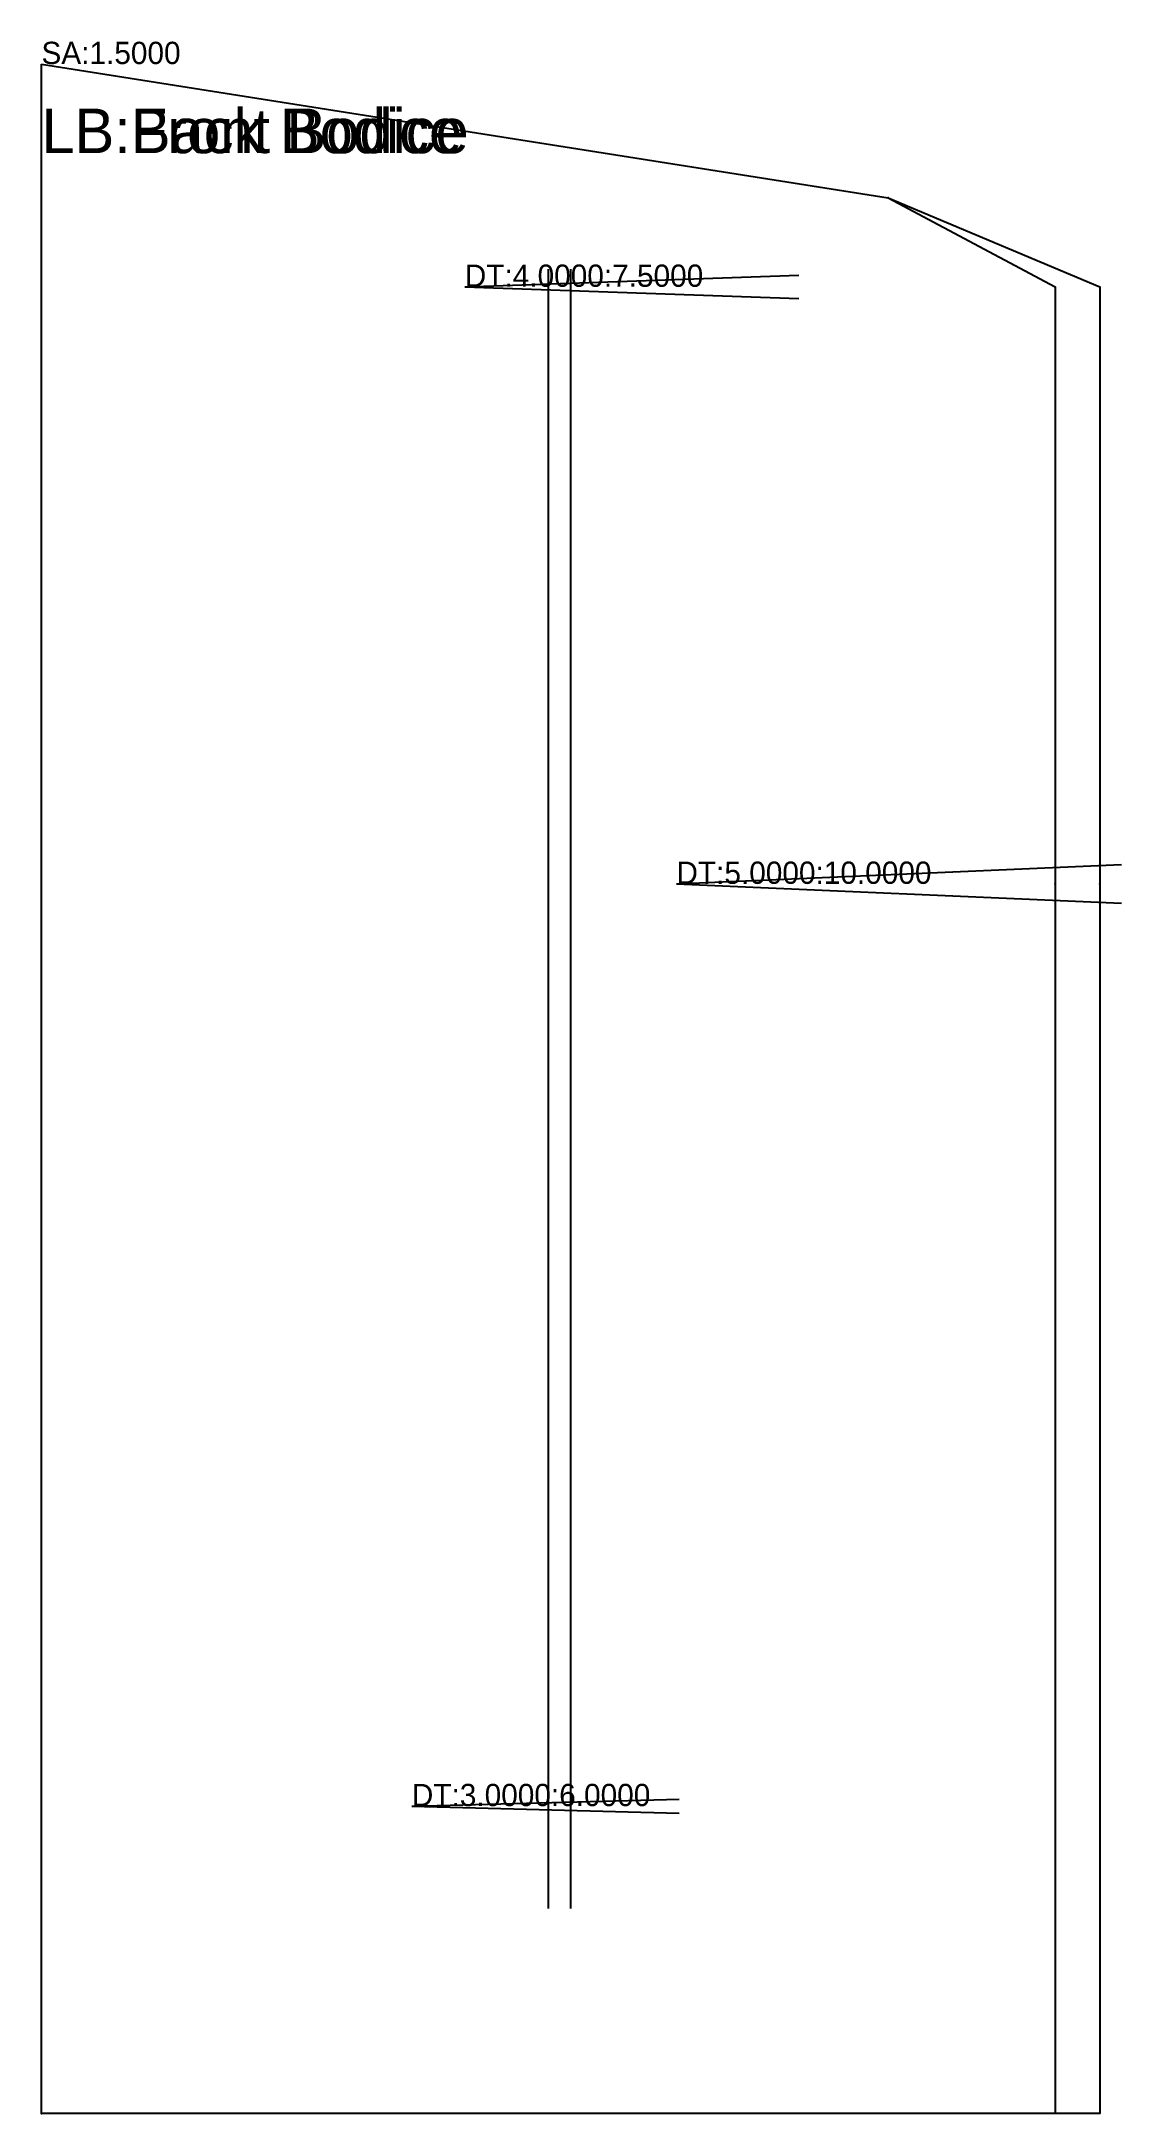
# Model space of a CAD drawing. Header units: metres. Extents: x 0 to 24.2, y -46 to 0.5.
import ezdxf

# ---------------------------------------------------------------- set-up
doc = ezdxf.new("R2010")
doc.units = ezdxf.units.M
doc.layers.add('back_bodice', color=3, linetype='Continuous')
doc.layers.add('front_bodice', color=1, linetype='Continuous')

msp = doc.modelspace()

# ---------------------------------------------------------------- linework, layer by layer
at = {"layer": 'back_bodice'}
for p, q in [((0, 0), (19, -3)), ((0, -46), (0, 0)), ((9.5, -5), (16.995, -4.738)), ((9.5, -5), (16.995, -5.262)), ((22.75, -5), (22.75, -18.4)), ((22.75, -46), (0, -46))]:
    msp.add_line(p, q, dxfattribs=at)
at = {"layer": 'back_bodice', "color": 5}
msp.add_line((11.375, -4.6), (11.375, -41.4), dxfattribs=at)
at = {"layer": 'back_bodice'}
msp.add_lwpolyline([(0, 0), (19, -3), (22.75, -5), (22.75, -18.4), (22.75, -46), (0, -46), (0, 0)], close=True, dxfattribs=at)
for p in [(19, -3), (22.75, -18.4), (0, -46)]:
    msp.add_point(p, dxfattribs=at)
at = {"layer": 'front_bodice'}
for p, q in [((0, 0), (19, -3)), ((0, -46), (0, 0)), ((23.75, -5), (23.75, -18.4)), ((14.25, -18.4), (24.24, -17.964)), ((14.25, -18.4), (24.24, -18.836)), ((8.312, -39.1), (14.31, -38.943)), ((8.312, -39.1), (14.31, -39.257)), ((23.75, -46), (0, -46))]:
    msp.add_line(p, q, dxfattribs=at)
at = {"layer": 'front_bodice', "color": 5}
msp.add_line((11.875, -4.6), (11.875, -41.4), dxfattribs=at)
at = {"layer": 'front_bodice'}
msp.add_lwpolyline([(0, 0), (19, -3), (23.75, -5), (23.75, -18.4), (23.75, -46), (0, -46), (0, 0)], close=True, dxfattribs=at)
for p in [(19, -3), (23.75, -18.4), (0, -46)]:
    msp.add_point(p, dxfattribs=at)

# ---------------------------------------------------------------- texts
at = {"layer": 'back_bodice'}
for s, height, p in [('SA:1.5000', 0.5, (0, 0)), ('LB:Back Bodice', 1, (0, -2)), ('DT:4.0000:7.5000', 0.5, (9.5, -5))]:
    msp.add_text(s, height=height, dxfattribs=at).set_placement(p)
at = {"layer": 'front_bodice'}
for s, height, p in [('SA:1.5000', 0.5, (0, 0)), ('LB:Front Bodice', 1, (0, -2)), ('DT:5.0000:10.0000', 0.5, (14.25, -18.4)), ('DT:3.0000:6.0000', 0.5, (8.312, -39.1))]:
    msp.add_text(s, height=height, dxfattribs=at).set_placement(p)

doc.saveas('drawing.dxf')
